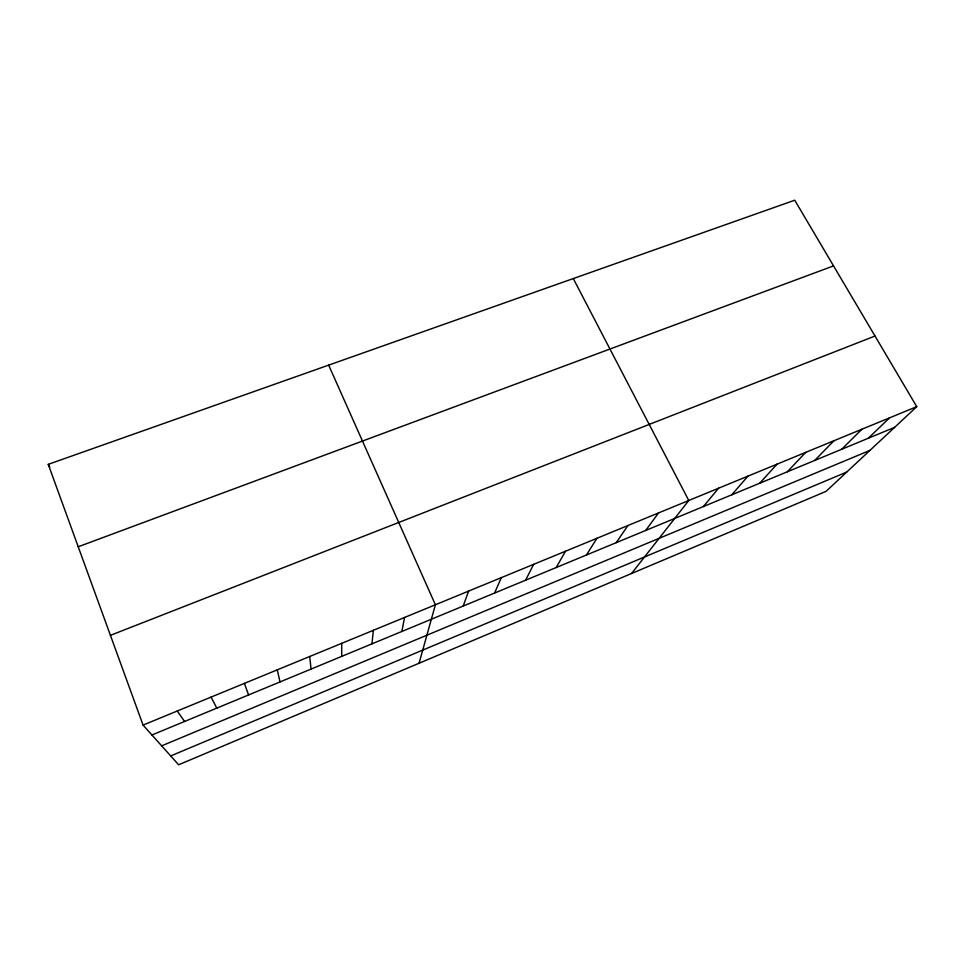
<?xml version="1.0" encoding="UTF-8"?>
<svg xmlns="http://www.w3.org/2000/svg" width="965" height="965" viewBox="0 0 965 965"><rect width="100%" height="100%" fill="white"/><g stroke="black" fill="none" stroke-linecap="round" stroke-linejoin="round"><path stroke-width="1.45" d="M341.682 656.381L341.743 643.317M371.947 643.848L373.371 630.302M401.838 631.472L404.576 617.455M419.063 663.245L435.396 604.778L328.655 365.132M463.188 606.056L468.604 591.111M494.599 593.041L501.342 577.637M525.587 580.206L533.645 564.344M556.19 567.529L565.514 551.22M586.394 555.02L596.949 538.289M616.201 542.668L627.962 525.527M645.645 530.473L658.564 512.922M631.544 573.512L688.769 500.497L573.294 278.571M703.401 506.553L718.563 488.23M731.747 494.816L747.984 476.119M759.732 483.224L777.018 464.177M787.368 471.764L805.691 452.38M814.677 460.462L833.977 440.728M841.649 449.292L861.926 429.232M868.295 438.255L889.513 417.881M916.75 406.663L826.088 491.354L178.634 764.787L143.061 725.089L48.25 464.346L794.726 200.213L916.75 406.663L143.061 725.089M170.696 755.933L846.751 472.054M161.662 745.849L869.96 450.378M151.927 734.992L894.615 427.35M110.42 635.344L875.002 336.037M78.213 546.769L833.543 265.894M177.283 711.012L184.568 721.47M48.25 464.346L49.794 466.891M211.058 697.104L216.787 708.117M244.374 683.389L248.608 694.945M277.257 669.855L280.019 681.929M309.717 656.502L311.044 669.071"/></g></svg>
